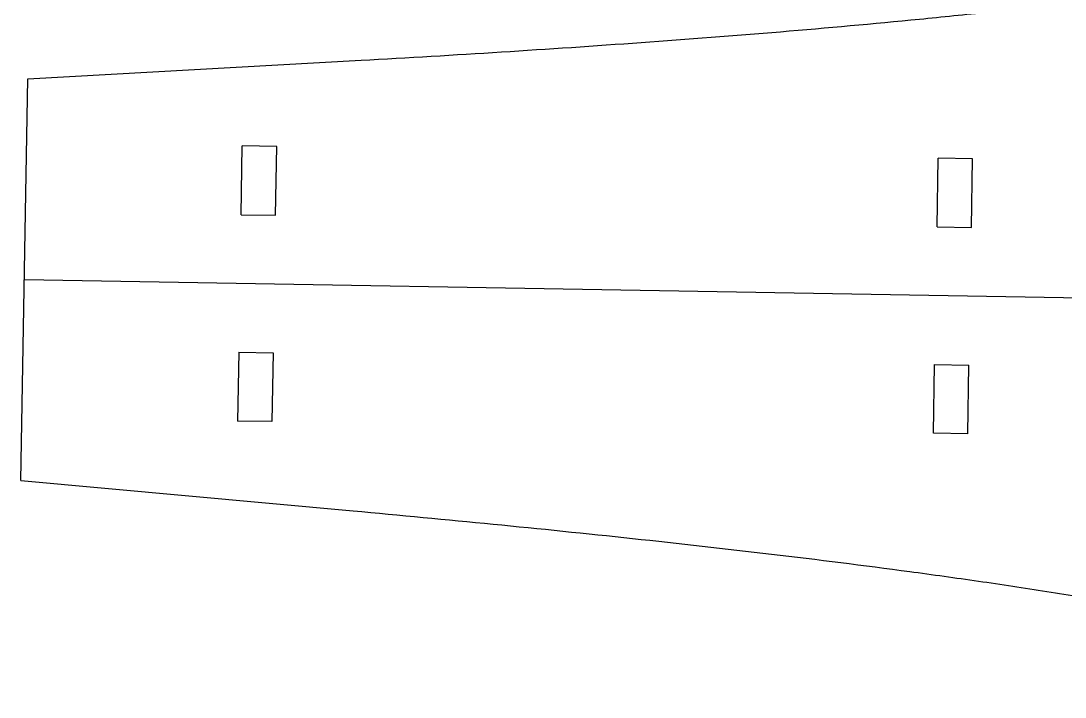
# Model space of a CAD drawing. Header units: inches. Extents: x -2.8 to 8.9, y -1.6 to 9.8.
# Drawn here: x -2.507 to 0.911, y -1.439 to 0.773 of the extents above; entities that cross this region are included whole.
import ezdxf

# ---------------------------------------------------------------- set-up
doc = ezdxf.new("R2010")
doc.units = ezdxf.units.IN
doc.header["$MEASUREMENT"] = 0
doc.layers.add('Capa 1', color=7, linetype='Continuous')

# ---------------------------------------------------------------- blocks, each defined once
blk = doc.blocks.new('block 285')
at = {"layer": 'Capa 1', "color": 7, "lineweight": 25, "true_color": 0xffffff}
blk.add_lwpolyline([(-250.71, -73.03), (-248.41, 58.35)], dxfattribs=at)
blk = doc.blocks.new('block 313')
at = {"layer": 'Capa 1', "color": 7, "lineweight": 25, "true_color": 0xffffff}
blk.add_lwpolyline([(-250.71, -73.03), (-141.95, -82.94)], dxfattribs=at)
blk = doc.blocks.new('block 318')
at = {"layer": 'Capa 1', "color": 7, "lineweight": 25, "true_color": 0xffffff}
blk.add_lwpolyline([(59.2, -57.75), (47.96, -57.55)], dxfattribs=at)
blk = doc.blocks.new('block 319')
at = {"layer": 'Capa 1', "color": 7, "lineweight": 25, "true_color": 0xffffff}
blk.add_lwpolyline([(48.35, -35.05), (59.6, -35.25)], dxfattribs=at)
blk = doc.blocks.new('block 323')
at = {"layer": 'Capa 1', "color": 7, "lineweight": 25, "true_color": 0xffffff}
blk.add_lwpolyline([(254.27, -16.15), (-249.56, -7.34)], dxfattribs=at)
blk = doc.blocks.new('block 326')
at = {"layer": 'Capa 1', "color": 7, "lineweight": 25, "true_color": 0xffffff}
blk.add_lwpolyline([(49.14, 9.94), (60.38, 9.74)], dxfattribs=at)
blk = doc.blocks.new('block 332')
at = {"layer": 'Capa 1', "color": 7, "lineweight": 25, "true_color": 0xffffff}
blk.add_lwpolyline([(60.78, 32.24), (49.53, 32.44)], dxfattribs=at)
blk = doc.blocks.new('block 333')
at = {"layer": 'Capa 1', "color": 7, "lineweight": 25, "true_color": 0xffffff}
blk.add_lwpolyline([(-248.41, 58.35), (-139.37, 64.46)], dxfattribs=at)
blk = doc.blocks.new('block 337')
at = {"layer": 'Capa 1', "color": 7, "lineweight": 25, "true_color": 0xffffff}
blk.add_lwpolyline([(47.96, -57.55), (48.35, -35.05)], dxfattribs=at)
blk = doc.blocks.new('block 338')
at = {"layer": 'Capa 1', "color": 7, "lineweight": 25, "true_color": 0xffffff}
blk.add_lwpolyline([(49.14, 9.94), (49.53, 32.44)], dxfattribs=at)
blk = doc.blocks.new('block 344')
at = {"layer": 'Capa 1', "color": 7, "lineweight": 25, "true_color": 0xffffff}
blk.add_lwpolyline([(59.2, -57.75), (59.6, -35.25)], dxfattribs=at)
blk = doc.blocks.new('block 345')
at = {"layer": 'Capa 1', "color": 7, "lineweight": 25, "true_color": 0xffffff}
blk.add_lwpolyline([(60.38, 9.74), (60.78, 32.24)], dxfattribs=at)
blk = doc.blocks.new('block 572')
at = {"layer": 'Capa 1', "color": 7, "lineweight": 25, "true_color": 0xffffff}
blk.add_open_spline([(-139.37, 64.46), (-124.04, 65.31), (-108.73, 66.22), (-93.45, 67.18), (-78.16, 68.15), (-62.9, 69.17), (-47.66, 70.27), (-32.42, 71.37), (-17.21, 72.54), (-2.04, 73.8), (13.14, 75.06), (28.27, 76.42), (43.36, 77.91), (50.91, 78.66), (58.44, 79.44), (65.96, 80.25), (73.47, 81.07), (80.98, 81.93), (88.46, 82.84), (95.94, 83.74), (103.41, 84.7), (110.85, 85.72), (118.29, 86.74), (125.71, 87.82), (133.1, 88.99), (140.48, 90.16), (147.83, 91.42), (155.14, 92.8), (158.79, 93.49), (162.43, 94.21), (166.06, 94.97), (169.68, 95.73), (173.3, 96.54), (176.89, 97.39), (180.48, 98.25), (184.05, 99.16), (187.59, 100.14), (191.13, 101.13), (194.65, 102.19), (198.12, 103.37), (201.59, 104.54), (205.01, 105.83), (208.36, 107.35), (210.03, 108.11), (211.68, 108.92), (213.29, 109.83), (214.91, 110.73), (216.49, 111.73), (218.01, 112.91)], degree=3, knots=[0, 0, 0, 0, 1, 1, 1, 2, 2, 2, 3, 3, 3, 4, 4, 4, 5, 5, 5, 6, 6, 6, 7, 7, 7, 8, 8, 8, 9, 9, 9, 10, 10, 10, 11, 11, 11, 12, 12, 12, 13, 13, 13, 14, 14, 14, 15, 15, 15, 16, 16, 16, 16], dxfattribs=at)
blk = doc.blocks.new('block 574')
at = {"layer": 'Capa 1', "color": 7, "lineweight": 25, "true_color": 0xffffff}
blk.add_open_spline([(-141.95, -82.94), (-126.66, -84.33), (-111.39, -85.78), (-96.15, -87.28), (-80.91, -88.77), (-65.69, -90.33), (-50.5, -91.96), (-35.31, -93.59), (-20.15, -95.29), (-5.03, -97.08), (10.09, -98.88), (25.17, -100.77), (40.2, -102.78), (47.71, -103.79), (55.21, -104.83), (62.7, -105.91), (70.18, -106.99), (77.65, -108.11), (85.1, -109.28), (92.55, -110.45), (99.97, -111.67), (107.37, -112.95), (114.77, -114.23), (122.15, -115.57), (129.49, -116.99), (136.83, -118.42), (144.13, -119.93), (151.39, -121.57), (155.01, -122.38), (158.63, -123.23), (162.22, -124.12), (165.82, -125.01), (169.4, -125.94), (172.96, -126.92), (176.52, -127.9), (180.06, -128.94), (183.56, -130.05), (187.07, -131.15), (190.54, -132.34), (193.97, -133.63), (197.4, -134.93), (200.78, -136.34), (204.06, -137.97), (205.71, -138.79), (207.33, -139.66), (208.91, -140.62), (210.5, -141.58), (212.04, -142.63), (213.51, -143.87)], degree=3, knots=[0, 0, 0, 0, 1, 1, 1, 2, 2, 2, 3, 3, 3, 4, 4, 4, 5, 5, 5, 6, 6, 6, 7, 7, 7, 8, 8, 8, 9, 9, 9, 10, 10, 10, 11, 11, 11, 12, 12, 12, 13, 13, 13, 14, 14, 14, 15, 15, 15, 16, 16, 16, 16], dxfattribs=at)
blk = doc.blocks.new('block 2')
at = {"layer": 'Capa 1'}
for name in ['block 572', 'block 333', 'block 285', 'block 338', 'block 332', 'block 345', 'block 326', 'block 323', 'block 337', 'block 319', 'block 344', 'block 318', 'block 313', 'block 574']:
    blk.add_blockref(name, (0, 0), dxfattribs=at)
blk = doc.blocks.new('block 971')
at = {"layer": 'Capa 1', "color": 7, "lineweight": 25, "true_color": 0xffffff}
blk.add_lwpolyline([(-179.41, -31.07), (-179.8, -53.57)], dxfattribs=at)
blk = doc.blocks.new('block 972')
at = {"layer": 'Capa 1', "color": 7, "lineweight": 25, "true_color": 0xffffff}
blk.add_lwpolyline([(-178.62, 13.92), (-178.23, 36.42)], dxfattribs=at)
blk = doc.blocks.new('block 974')
at = {"layer": 'Capa 1', "color": 7, "lineweight": 25, "true_color": 0xffffff}
blk.add_lwpolyline([(-168.16, -31.27), (-168.55, -53.76)], dxfattribs=at)
blk = doc.blocks.new('block 975')
at = {"layer": 'Capa 1', "color": 7, "lineweight": 25, "true_color": 0xffffff}
blk.add_lwpolyline([(-167.37, 13.73), (-166.98, 36.22)], dxfattribs=at)
blk = doc.blocks.new('block 977')
at = {"layer": 'Capa 1', "color": 7, "lineweight": 25, "true_color": 0xffffff}
blk.add_lwpolyline([(-168.55, -53.76), (-179.8, -53.57)], dxfattribs=at)
blk = doc.blocks.new('block 978')
at = {"layer": 'Capa 1', "color": 7, "lineweight": 25, "true_color": 0xffffff}
blk.add_lwpolyline([(-179.41, -31.07), (-168.16, -31.27)], dxfattribs=at)
blk = doc.blocks.new('block 981')
at = {"layer": 'Capa 1', "color": 7, "lineweight": 25, "true_color": 0xffffff}
blk.add_lwpolyline([(-178.62, 13.92), (-167.37, 13.73)], dxfattribs=at)
blk = doc.blocks.new('block 982')
at = {"layer": 'Capa 1', "color": 7, "lineweight": 25, "true_color": 0xffffff}
blk.add_lwpolyline([(-166.98, 36.22), (-178.23, 36.42)], dxfattribs=at)
blk = doc.blocks.new('block 577')
at = {"layer": 'Capa 1'}
for name in ['block 972', 'block 982', 'block 975', 'block 981', 'block 971', 'block 978', 'block 974', 'block 977']:
    blk.add_blockref(name, (0, 0), dxfattribs=at)

msp = doc.modelspace()

# ---------------------------------------------------------------- block references
at = {"layer": 'Capa 1', "xscale": 0.01, "yscale": 0.01, "zscale": 0.01}
for name in ['block 2', 'block 577']:
    msp.add_blockref(name, (0, 0), dxfattribs=at)

doc.saveas('drawing.dxf')
